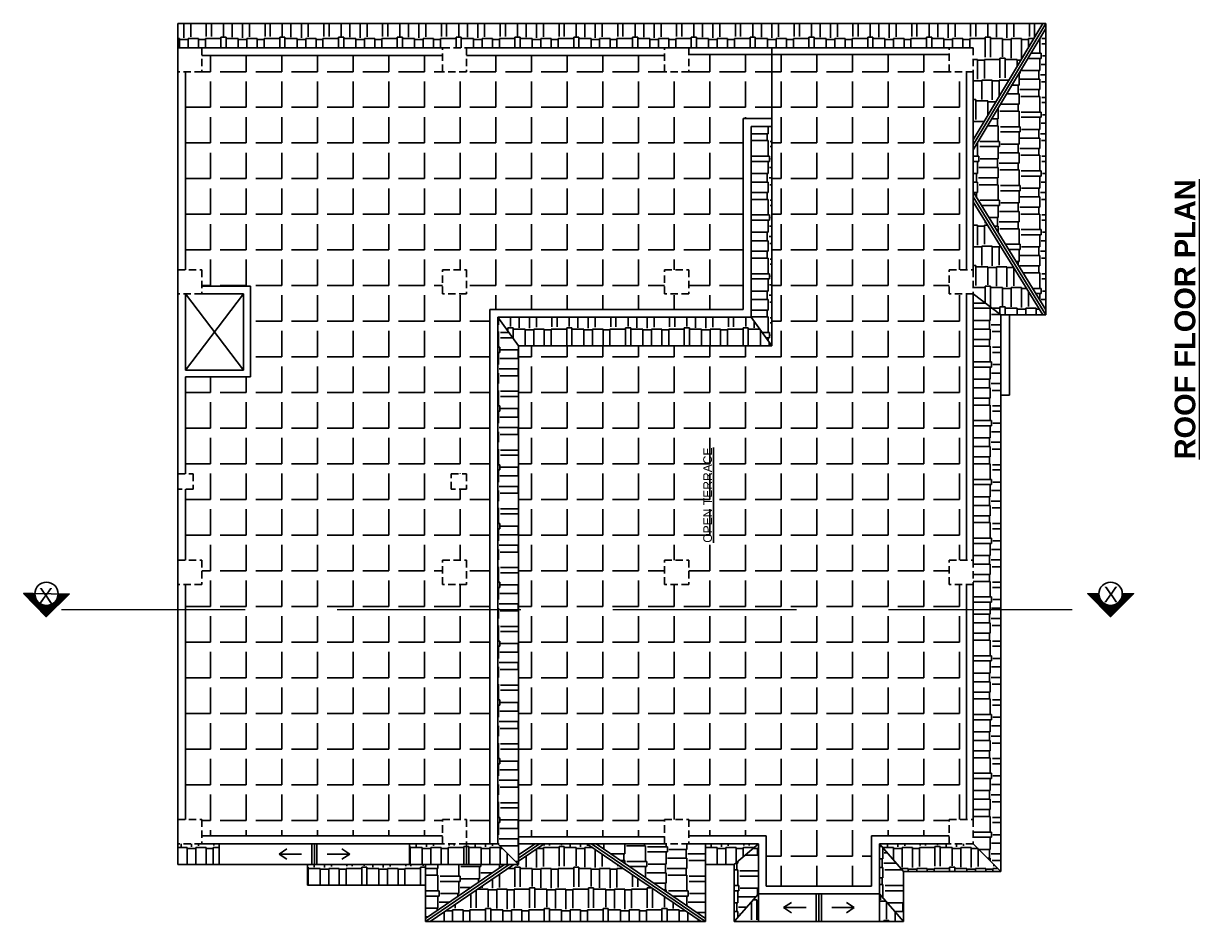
# Model space of a CAD drawing. Header units: inches. Extents: x 1397 to 20304, y -27267 to -746.
# Drawn here: x 13677 to 14357, y -16776 to -16256 of the extents above; entities that cross this region are included whole.
import ezdxf

# ---------------------------------------------------------------- set-up
doc = ezdxf.new("R2010")
doc.units = ezdxf.units.IN
doc.header["$LTSCALE"] = 17
doc.header["$MEASUREMENT"] = 0
doc.linetypes.add('21_FP_00$0$HIDDEN', pattern=[0.375, 0.25, -0.125])
doc.linetypes.add('PHANTOM2', pattern=[1.25, 0.625, -0.125, 0.125, -0.125, 0.125, -0.125])
for name, color, linetype, lineweight in [('25 BOT BAR', 12, 'Continuous', 25), ('aa_section_line', 2, 'PHANTOM2', 13), ('DOOR & WIN', 1, 'Continuous', 25), ('OUTLINE', 1, 'Continuous', 25), ('TEXT', 231, 'Continuous', 20)]:
    doc.layers.add(name, color=color, linetype=linetype, lineweight=lineweight)
doc.layers.add('A-Sect-Iden', color=111, linetype='Continuous')
doc.styles.add('HEADING', font='swissel.ttf')
pattern_1 = [(90, (-8572.38, -26740.841), (-12, 25.5), [6, -5, 7, -3, 9, -4]), (90, (-8572.88, -26734.841), (-12, 25.5), [5, -19, 4, -6]), (90, (-8571.63, -26722.841), (-12, 25.5), [3, -31]), (180, (-8572.3795, -26740.841), (-12, -8.5), [11.5, -36.5]), (180, (-8572.3795, -26734.841), (-12, -8.5), [11.25, -36.75]), (180, (-8572.3795, -26729.841), (-12, -8.5), [10.5, -37.5]), (180, (-8571.6295, -26722.841), (-12, -8.5), [11.5, -36.5]), (180, (-8571.6295, -26719.841), (-12, -8.5), [11.5, -36.5]), (180, (-8572.3795, -26710.841), (-12, -8.5), [11, -37])]
pattern_2 = [(90, (-8572.38, -26740.84), (-20.625, 1e-15), [15, -5.625]), (180, (-8572.38, -26740.84), (-3e-15, -20.625), [15, -5.625])]
pattern_3 = [(180, (-7395.324, -26740.841), (-25.5, -12), [6, -5, 7, -3, 9, -4]), (180, (-7401.324, -26741.341), (-25.5, -12), [5, -19, 4, -6]), (180, (-7413.324, -26740.091), (-25.5, -12), [3, -31]), (270, (-7395.324, -26740.841), (8.5, -12), [11.5, -36.5]), (270, (-7401.324, -26740.841), (8.5, -12), [11.25, -36.75]), (270, (-7406.324, -26740.841), (8.5, -12), [10.5, -37.5]), (270, (-7413.324, -26740.091), (8.5, -12), [11.5, -36.5]), (270, (-7416.324, -26740.091), (8.5, -12), [11.5, -36.5]), (270, (-7425.324, -26740.841), (8.5, -12), [11, -37])]
pattern_4 = [(180, (-8572.38, -26740.841), (-25.5, -12), [6, -5, 7, -3, 9, -4]), (180, (-8578.38, -26741.341), (-25.5, -12), [5, -19, 4, -6]), (180, (-8590.38, -26740.091), (-25.5, -12), [3, -31]), (270, (-8572.3795, -26740.841), (8.5, -12), [11.5, -36.5]), (270, (-8578.3795, -26740.841), (8.5, -12), [11.25, -36.75]), (270, (-8583.3795, -26740.841), (8.5, -12), [10.5, -37.5]), (270, (-8590.3795, -26740.091), (8.5, -12), [11.5, -36.5]), (270, (-8593.3795, -26740.091), (8.5, -12), [11.5, -36.5]), (270, (-8602.3795, -26740.841), (8.5, -12), [11, -37])]
pattern_5 = [(90, (-7395.324, -26740.841), (-12, 25.5), [6, -5, 7, -3, 9, -4]), (90, (-7395.824, -26734.841), (-12, 25.5), [5, -19, 4, -6]), (90, (-7394.574, -26722.841), (-12, 25.5), [3, -31]), (180, (-7395.324, -26740.841), (-12, -8.5), [11.5, -36.5]), (180, (-7395.324, -26734.841), (-12, -8.5), [11.25, -36.75]), (180, (-7395.324, -26729.841), (-12, -8.5), [10.5, -37.5]), (180, (-7394.574, -26722.841), (-12, -8.5), [11.5, -36.5]), (180, (-7394.574, -26719.841), (-12, -8.5), [11.5, -36.5]), (180, (-7395.324, -26710.841), (-12, -8.5), [11, -37])]
pattern_6 = [(90, (-4627.926, -26740.841), (-12, 25.5), [6, -5, 7, -3, 9, -4]), (90, (-4628.426, -26734.841), (-12, 25.5), [5, -19, 4, -6]), (90, (-4627.176, -26722.841), (-12, 25.5), [3, -31]), (180, (-4627.926, -26740.841), (-12, -8.5), [11.5, -36.5]), (180, (-4627.926, -26734.841), (-12, -8.5), [11.25, -36.75]), (180, (-4627.926, -26729.841), (-12, -8.5), [10.5, -37.5]), (180, (-4627.176, -26722.841), (-12, -8.5), [11.5, -36.5]), (180, (-4627.176, -26719.841), (-12, -8.5), [11.5, -36.5]), (180, (-4627.926, -26710.841), (-12, -8.5), [11, -37])]
pattern_7 = [(180, (-4627.926, -26740.841), (-25.5, -12), [6, -5, 7, -3, 9, -4]), (180, (-4633.926, -26741.341), (-25.5, -12), [5, -19, 4, -6]), (180, (-4645.926, -26740.091), (-25.5, -12), [3, -31]), (270, (-4627.926, -26740.841), (8.5, -12), [11.5, -36.5]), (270, (-4633.926, -26740.841), (8.5, -12), [11.25, -36.75]), (270, (-4638.926, -26740.841), (8.5, -12), [10.5, -37.5]), (270, (-4645.926, -26740.091), (8.5, -12), [11.5, -36.5]), (270, (-4648.926, -26740.091), (8.5, -12), [11.5, -36.5]), (270, (-4657.926, -26740.841), (8.5, -12), [11, -37])]
pattern_8 = [(180, (-6502.005, -27587.763), (-25.5, -12), [6, -5, 7, -3, 9, -4]), (180, (-6508.005, -27588.263), (-25.5, -12), [5, -19, 4, -6]), (180, (-6520.005, -27587.013), (-25.5, -12), [3, -31]), (270, (-6502.005, -27587.763), (8.5, -12), [11.5, -36.5]), (270, (-6508.005, -27587.763), (8.5, -12), [11.25, -36.75]), (270, (-6513.005, -27587.763), (8.5, -12), [10.5, -37.5]), (270, (-6520.005, -27587.013), (8.5, -12), [11.5, -36.5]), (270, (-6523.005, -27587.013), (8.5, -12), [11.5, -36.5]), (270, (-6532.005, -27587.763), (8.5, -12), [11, -37])]
pattern_9 = [(90, (-6502.005, -27587.763), (-12, 25.5), [6, -5, 7, -3, 9, -4]), (90, (-6502.505, -27581.763), (-12, 25.5), [5, -19, 4, -6]), (90, (-6501.255, -27569.763), (-12, 25.5), [3, -31]), (180, (-6502.005, -27587.763), (-12, -8.5), [11.5, -36.5]), (180, (-6502.005, -27581.763), (-12, -8.5), [11.25, -36.75]), (180, (-6502.005, -27576.763), (-12, -8.5), [10.5, -37.5]), (180, (-6501.255, -27569.763), (-12, -8.5), [11.5, -36.5]), (180, (-6501.255, -27566.763), (-12, -8.5), [11.5, -36.5]), (180, (-6502.005, -27557.763), (-12, -8.5), [11, -37])]

msp = doc.modelspace()

# ---------------------------------------------------------------- hatches: boundary and pattern name
at = {"layer": 'A-Sect-Iden', "ltscale": 0.5}
h = msp.add_hatch(dxfattribs=at)
h.set_pattern_fill('ANSI37', color=2, scale=5, angle=90, style=0)
h.set_pattern_definition([(135, (19871.80974, -42435.0943), (-0.441941738, -0.441941738), []), (225, (19871.80974, -42435.0943), (0.441941738, -0.441941738), [])])
h.paths.add_polyline_path([(13697.04, -16586.09), (13703.53, -16586.16), (13690.16, -16599.26), (13677.05, -16585.88), (13683.54, -16585.95, 1)])
h = msp.add_hatch(dxfattribs=at)
h.set_pattern_fill('ANSI37', color=2, scale=5, angle=90, style=0)
h.set_pattern_definition([(135, (20487.18365, -42435.0697), (-0.441941738, -0.441941738), []), (225, (20487.18365, -42435.0697), (0.441941738, -0.441941738), [])])
h.paths.add_polyline_path([(14312.42, -16585.99), (14318.91, -16585.99), (14305.67, -16599.24), (14292.42, -16585.99), (14298.92, -16585.99, 1)])
at = {"layer": 'OUTLINE'}
h = msp.add_hatch(dxfattribs=at)
h.set_pattern_fill('AR-RSHKE', color=8, angle=180)
h.set_pattern_definition(pattern_3)
h.paths.add_polyline_path([(14226.23, -16284.09), (14226.23, -16323.4), (14266.49, -16256.09), (13766.23, -16256.09), (13766.23, -16270.09), (13780.23, -16270.09), (13919.23, -16270.09), (13933.23, -16270.09), (14226.23, -16270.09)])
h = msp.add_hatch(dxfattribs=at)
h.set_pattern_fill('AR-RSHKE', color=8, angle=90)
h.set_pattern_definition(pattern_5)
h.paths.add_polyline_path([(14268.23, -16270.09), (14268.23, -16259.01), (14226.23, -16329.24), (14226.23, -16353.46), (14268.23, -16421.69)])
h = msp.add_hatch(dxfattribs=at)
h.set_pattern_fill('ANGLE', color=8, scale=75, angle=90)
h.set_pattern_definition(pattern_2)
h.paths.add_polyline_path([(13919.23, -16726.05), (13919.23, -16716.55), (13933.23, -16716.55), (13933.23, -16730.55), (13946.73, -16730.55), (13946.73, -16594.99), (13770.73, -16594.98), (13770.73, -16716.55), (13780.23, -16716.55), (13780.23, -16726.05)])
h.paths.add_polyline_path([(13808.23, -16408.05), (13808.23, -16460.55), (13770.73, -16460.55), (13770.73, -16516.55), (13775.23, -16516.55), (13775.23, -16525.55), (13770.73, -16525.55), (13770.73, -16566.55), (13780.23, -16566.55), (13780.23, -16580.55), (13770.73, -16580.55), (13770.73, -16594.98), (13946.73, -16594.99), (13946.73, -16421.55), (14093.22, -16421.55), (14093.22, -16311.09), (14109.72, -16311.09), (14109.72, -16274.09), (14061.72, -16274.09), (14061.72, -16284.09), (14047.72, -16284.09), (14047.72, -16274.59), (13933.23, -16274.59), (13933.23, -16284.09), (13919.23, -16284.09), (13919.23, -16274.59), (13780.23, -16274.59), (13780.23, -16284.09), (13770.73, -16284.09), (13770.73, -16398.55), (13780.23, -16398.55), (13780.23, -16408.05)])
h.paths.add_polyline_path([(13919.23, -16398.55), (13933.23, -16398.55), (13933.23, -16412.55), (13919.23, -16412.55)], flags=16)
h.paths.add_polyline_path([(13924.23, -16516.55), (13933.23, -16516.55), (13933.23, -16525.55), (13924.23, -16525.55)], flags=16)
h.paths.add_polyline_path([(13919.23, -16566.55), (13933.23, -16566.55), (13933.23, -16580.55), (13919.23, -16580.55)], flags=16)
h.paths.add_polyline_path([(14047.72, -16398.55), (14061.72, -16398.55), (14061.72, -16412.55), (14047.72, -16412.55)], flags=16)
h = msp.add_hatch(dxfattribs=at)
h.set_pattern_fill('ANGLE', color=8, scale=75, angle=90)
h.set_pattern_definition(pattern_2)
h.paths.add_polyline_path([(14222.23, -16412.55), (14212.23, -16412.55), (14212.23, -16398.55), (14222.23, -16398.55), (14222.23, -16284.09), (14212.23, -16284.09), (14212.23, -16274.09), (14109.72, -16274.09), (14109.72, -16442.55), (13963.23, -16442.55), (13963.23, -16594.99), (14222.23, -16594.99), (14222.23, -16580.55), (14212.23, -16580.55), (14212.23, -16566.55), (14222.23, -16566.55)])
h.paths.add_polyline_path([(14061.72, -16566.55), (14061.72, -16580.55), (14047.72, -16580.55), (14047.72, -16566.55)], flags=16)
h.paths.add_polyline_path([(14077.41, -16557.68), (14077.41, -16500.07), (14067.11, -16500.07), (14067.11, -16557.68)], flags=24)
h = msp.add_hatch(dxfattribs=at)
h.set_pattern_fill('AR-RSHKE', color=8, angle=90)
h.set_pattern_definition(pattern_1)
h.paths.add_polyline_path([(14097.72, -16315.59), (14097.72, -16426.05), (14109.72, -16442.55), (14109.72, -16315.59)])
h = msp.add_hatch(dxfattribs=at)
h.set_pattern_fill('AR-RSHKE', color=8, angle=180)
h.set_pattern_definition(pattern_3)
h.paths.add_polyline_path([(14226.23, -16398.55), (14226.23, -16412.55), (14242.23, -16424.55), (14266.47, -16424.55), (14226.23, -16359.18)])
h = msp.add_hatch(dxfattribs=at)
h.set_pattern_fill('AR-RSHKE', color=8, angle=90)
h.set_pattern_definition(pattern_6)
h.paths.add_polyline_path([(14226.23, -16412.55), (14226.23, -16566.55), (14226.23, -16580.55), (14226.23, -16594.99), (14242.23, -16594.99), (14242.23, -16424.55)])
h = msp.add_hatch(dxfattribs=at)
h.set_pattern_fill('AR-RSHKE', color=8, angle=90)
h.set_pattern_definition(pattern_1)
h.paths.add_polyline_path([(13951.23, -16730.55), (13963.23, -16742.55), (13963.23, -16594.99), (13951.23, -16594.99)])
h.paths.add_polyline_path([(13951.23, -16594.99), (13963.23, -16594.99), (13963.23, -16442.55), (13951.23, -16426.05)])
h = msp.add_hatch(dxfattribs=at)
h.set_pattern_fill('AR-RSHKE', color=8, angle=180)
h.set_pattern_definition(pattern_4)
h.paths.add_polyline_path([(14109.72, -16442.55), (14097.72, -16426.05), (13951.23, -16426.05), (13963.23, -16442.55)])
h = msp.add_hatch(dxfattribs=at)
h.set_pattern_fill('ANGLE', color=8, scale=75, angle=90)
h.set_pattern_definition(pattern_2)
h.paths.add_polyline_path([(14106.48, -16726.05), (14106.48, -16755.05), (14167.48, -16755.05), (14167.48, -16726.05), (14212.23, -16726.05), (14212.23, -16716.55), (14222.23, -16716.55), (14222.23, -16594.99), (13963.23, -16594.99), (13963.23, -16726.55), (14047.72, -16726.55), (14047.72, -16716.55), (14061.72, -16716.55), (14061.72, -16726.05)])
h = msp.add_hatch(dxfattribs=at)
h.set_pattern_fill('AR-RSHKE', color=8, angle=90)
h.set_pattern_definition(pattern_6)
h.paths.add_polyline_path([(14226.23, -16594.99), (14226.23, -16716.55), (14226.23, -16730.55), (14242.23, -16746.55), (14242.23, -16594.99)])
h = msp.add_hatch(dxfattribs=at)
h.set_pattern_fill('AR-RSHKE', color=8, angle=180)
h.set_pattern_definition(pattern_4)
h.paths.add_polyline_path([(13790.23, -16742.55), (13790.23, -16730.55), (13780.23, -16730.55), (13766.23, -16730.55), (13766.23, -16742.55)])
h = msp.add_hatch(dxfattribs=at)
h.set_pattern_fill('AR-RSHKE', color=8, angle=180)
h.set_pattern_definition(pattern_4)
h.paths.add_polyline_path([(13963.23, -16742.55), (13951.23, -16730.55), (13900.23, -16730.55), (13900.23, -16742.55)])
h = msp.add_hatch(dxfattribs=at)
h.set_pattern_fill('AR-RSHKE', color=8, angle=180)
h.set_pattern_definition(pattern_3)
h.paths.add_polyline_path([(13963.23, -16740.72), (13963.23, -16742.55), (13960.54, -16742.55), (13912.14, -16775.55), (14068.81, -16775.55), (14002.81, -16730.55), (13978.14, -16730.55)])
h = msp.add_hatch(dxfattribs=at)
h.set_pattern_fill('AR-RSHKE', color=8, angle=90)
h.set_pattern_definition(pattern_5)
h.paths.add_polyline_path([(14047.72, -16730.55), (14008.14, -16730.55), (14071.48, -16773.74), (14071.48, -16730.55), (14061.72, -16730.55)])
h = msp.add_hatch(dxfattribs=at)
h.set_pattern_fill('AR-RSHKE', color=8, angle=180)
h.set_pattern_definition(pattern_7)
h.paths.add_polyline_path([(14071.48, -16730.55), (14071.48, -16742.55), (14087.98, -16742.55), (14101.98, -16730.55)])
h = msp.add_hatch(dxfattribs=at)
h.set_pattern_fill('AR-RSHKE', color=8, angle=90)
h.set_pattern_definition(pattern_9)
h.paths.add_polyline_path([(14101.98, -16730.55), (14087.98, -16742.55), (14087.98, -16775.55), (14101.98, -16759.55)])
h = msp.add_hatch(dxfattribs=at)
h.set_pattern_fill('AR-RSHKE', color=8, angle=180)
h.set_pattern_definition(pattern_7)
h.paths.add_polyline_path([(14171.98, -16730.55), (14185.98, -16746.55), (14242.23, -16746.55), (14226.23, -16730.55), (14212.23, -16730.55)])
h = msp.add_hatch(dxfattribs=at)
h.set_pattern_fill('AR-RSHKE', color=8, angle=90)
h.set_pattern_definition(pattern_9)
h.paths.add_polyline_path([(14171.98, -16759.55), (14185.98, -16775.55), (14185.98, -16746.55), (14171.98, -16730.55)])
h = msp.add_hatch(dxfattribs=at)
h.set_pattern_fill('AR-RSHKE', color=8, angle=180)
h.set_pattern_definition(pattern_7)
h.paths.add_polyline_path([(13909.48, -16754.55), (13909.48, -16742.55), (13841.23, -16742.55), (13841.23, -16754.55)])
h = msp.add_hatch(dxfattribs=at)
h.set_pattern_fill('AR-RSHKE', color=8, angle=90)
h.set_pattern_definition(pattern_5)
h.paths.add_polyline_path([(13909.48, -16742.55), (13909.48, -16773.74), (13955.21, -16742.55)])
h = msp.add_hatch(dxfattribs=at)
h.set_pattern_fill('AR-RSHKE', color=8, angle=180)
h.set_pattern_definition(pattern_8)
h.paths.add_polyline_path([(14101.98, -16759.55), (14087.98, -16775.55), (14101.98, -16775.55)])
h = msp.add_hatch(dxfattribs=at)
h.set_pattern_fill('AR-RSHKE', color=8, angle=180)
h.set_pattern_definition(pattern_8)
h.paths.add_polyline_path([(14171.98, -16775.55), (14185.98, -16775.55), (14171.98, -16759.55)])

# ---------------------------------------------------------------- linework, layer by layer
at = {"layer": '25 BOT BAR'}
for p, q in [((13766.23, -16270.09), (13766.23, -16256.09)), ((14226.23, -16323.4), (14266.49, -16256.09)), ((14226.23, -16326.32), (14268.23, -16256.09)), ((14226.23, -16329.24), (14268.23, -16259.01)), ((14268.23, -16256.09), (14268.23, -16270.09)), ((14109.72, -16442.55), (14109.72, -16270.09)), ((14226.23, -16270.09), (14226.23, -16270.09)), ((14222.23, -16398.55), (14222.23, -16284.09)), ((14226.23, -16398.55), (14226.23, -16284.09)), ((14093.22, -16421.55), (14093.22, -16311.09)), ((14093.22, -16311.09), (14109.72, -16311.09)), ((14097.72, -16426.05), (14097.72, -16315.59)), ((14097.72, -16315.59), (14109.72, -16315.59)), ((14226.23, -16356.32), (14226.23, -16326.32)), ((14226.23, -16353.46), (14268.23, -16421.69)), ((14226.23, -16356.32), (14268.23, -16424.55)), ((14226.23, -16359.18), (14266.47, -16424.55)), ((13804.23, -16456.55), (13770.73, -16412.55)), ((13770.73, -16456.55), (13804.23, -16412.55)), ((14242.23, -16424.55), (14226.23, -16412.55)), ((13946.73, -16730.55), (13946.73, -16421.55)), ((14093.22, -16421.55), (13946.73, -16421.55)), ((13951.23, -16730.55), (13951.23, -16426.05)), ((14097.72, -16426.05), (13951.23, -16426.05)), ((13963.23, -16442.55), (13951.23, -16426.05)), ((14109.72, -16442.55), (14097.72, -16426.05)), ((14268.23, -16424.55), (14242.23, -16424.55)), ((14247.23, -16424.55), (14247.23, -16471.09)), ((13963.23, -16742.55), (13963.23, -16442.55)), ((14109.72, -16442.55), (13963.23, -16442.55)), ((13808.23, -16460.55), (13770.73, -16460.55)), ((14247.23, -16471.09), (14242.23, -16471.09)), ((13766.23, -16742.55), (13766.23, -16580.55)), ((13770.73, -16716.55), (13770.73, -16580.55)), ((14222.23, -16716.55), (14222.23, -16580.55)), ((14226.23, -16716.55), (14226.23, -16580.55)), ((13780.23, -16726.05), (13919.23, -16726.05)), ((13963.23, -16726.55), (14047.72, -16726.55)), ((14106.48, -16726.05), (14061.72, -16726.05)), ((14106.48, -16726.05), (14106.48, -16755.05)), ((14212.23, -16726.05), (14167.48, -16726.05)), ((14167.48, -16726.05), (14167.48, -16755.05)), ((13766.23, -16742.55), (13766.23, -16730.55)), ((13780.23, -16730.55), (13919.23, -16730.55)), ((13790.23, -16742.55), (13790.23, -16730.55)), ((13843.73, -16742.55), (13843.73, -16730.55)), ((13845.23, -16742.55), (13845.23, -16730.55)), ((13846.73, -16742.55), (13846.73, -16730.55)), ((13900.23, -16730.55), (13900.23, -16742.55)), ((13933.23, -16730.55), (13951.23, -16730.55)), ((13933.23, -16730.55), (13933.23, -16742.55)), ((13951.23, -16730.55), (13963.23, -16742.55)), ((13963.23, -16730.55), (14047.72, -16730.55)), ((13975.48, -16730.55), (13963.23, -16738.9)), ((13978.14, -16730.55), (13963.23, -16740.72)), ((13972.81, -16730.55), (13963.23, -16737.08)), ((14002.81, -16730.55), (14068.81, -16775.55)), ((14005.48, -16730.55), (14071.48, -16775.55)), ((14008.14, -16730.55), (14071.48, -16773.74)), ((14101.98, -16730.55), (14061.72, -16730.55)), ((14071.48, -16730.55), (14071.48, -16775.55)), ((14101.98, -16730.55), (14087.98, -16742.55)), ((14101.98, -16730.55), (14101.98, -16775.55)), ((14212.23, -16730.55), (14171.98, -16730.55)), ((14171.98, -16730.55), (14171.98, -16775.55)), ((14185.98, -16746.55), (14171.98, -16730.55)), ((14242.23, -16746.55), (14226.23, -16730.55)), ((13766.23, -16742.55), (13963.23, -16742.55)), ((13841.23, -16742.55), (13841.23, -16754.55)), ((13909.48, -16742.55), (13909.48, -16775.55)), ((13957.88, -16742.55), (13909.48, -16775.55)), ((13955.21, -16742.55), (13909.48, -16773.74)), ((13960.54, -16742.55), (13912.14, -16775.55)), ((14087.98, -16742.55), (14071.48, -16742.55)), ((14087.98, -16742.55), (14087.98, -16775.55)), ((14185.98, -16746.55), (14242.23, -16746.55)), ((14185.98, -16746.55), (14185.98, -16775.55)), ((13841.23, -16754.55), (13909.48, -16754.55)), ((14167.48, -16755.05), (14106.48, -16755.05)), ((14101.98, -16759.55), (14087.98, -16775.55)), ((14171.98, -16759.55), (14101.98, -16759.55)), ((14135.48, -16759.55), (14135.48, -16775.55)), ((14136.98, -16759.55), (14136.98, -16775.55)), ((14138.48, -16759.55), (14138.48, -16775.55)), ((14185.98, -16775.55), (14171.98, -16759.55)), ((13909.48, -16775.55), (14071.48, -16775.55)), ((14185.98, -16775.55), (14087.98, -16775.55))]:
    msp.add_line(p, q, dxfattribs=at)
at = {"layer": '25 BOT BAR', "linetype": '21_FP_00$0$HIDDEN'}
for points in [[(13766.23, -16284.09), (13766.23, -16270.09), (13780.23, -16270.09), (13780.23, -16284.09)], [(13919.23, -16284.09), (13919.23, -16270.09), (13933.23, -16270.09), (13933.23, -16284.09)], [(14047.72, -16284.09), (14047.72, -16270.09), (14061.72, -16270.09), (14061.72, -16284.09)], [(14212.23, -16284.09), (14212.23, -16270.09), (14226.23, -16270.09), (14226.23, -16284.09)], [(13766.23, -16412.55), (13766.23, -16398.55), (13780.23, -16398.55), (13780.23, -16412.55)], [(13919.23, -16412.55), (13919.23, -16398.55), (13933.23, -16398.55), (13933.23, -16412.55)], [(14047.72, -16412.55), (14047.72, -16398.55), (14061.72, -16398.55), (14061.72, -16412.55)], [(14212.23, -16412.55), (14212.23, -16398.55), (14226.23, -16398.55), (14226.23, -16412.55)], [(13775.23, -16516.55), (13775.23, -16525.55), (13766.23, -16525.55), (13766.23, -16516.55)], [(13933.23, -16516.55), (13933.23, -16525.55), (13924.23, -16525.55), (13924.23, -16516.55)], [(13766.23, -16580.55), (13766.23, -16566.55), (13780.23, -16566.55), (13780.23, -16580.55)], [(13919.23, -16580.55), (13919.23, -16566.55), (13933.23, -16566.55), (13933.23, -16580.55)], [(14047.72, -16580.55), (14047.72, -16566.55), (14061.72, -16566.55), (14061.72, -16580.55)], [(14212.23, -16580.55), (14212.23, -16566.55), (14226.23, -16566.55), (14226.23, -16580.55)], [(13766.23, -16730.55), (13766.23, -16716.55), (13780.23, -16716.55), (13780.23, -16730.55)], [(13919.23, -16730.55), (13919.23, -16716.55), (13933.23, -16716.55), (13933.23, -16730.55)], [(14047.72, -16730.55), (14047.72, -16716.55), (14061.72, -16716.55), (14061.72, -16730.55)], [(14212.23, -16730.55), (14212.23, -16716.55), (14226.23, -16716.55), (14226.23, -16730.55)]]:
    msp.add_lwpolyline(points, close=True, dxfattribs=at)
at = {"layer": 'A-Sect-Iden', "ltscale": 0.5}
for points in [[(13682.54, -16585.9), (13703.52, -16586.12), (13690.14, -16599.23), (13677.03, -16585.85), (13682.54, -16585.9)], [(14312.42, -16585.99), (14318.91, -16585.99), (14305.67, -16599.24), (14292.42, -16585.99), (14298.92, -16585.99)]]:
    msp.add_lwpolyline(points, dxfattribs=at)
for centre in [(13690.29, -16586.02), (14305.67, -16585.99)]:
    msp.add_circle(centre, 6.75, dxfattribs=at)
at = {"layer": 'aa_section_line', "linetype": '21_FP_00$0$HIDDEN', "ltscale": 25}
msp.add_line((13699.04, -16594.98), (14292.83, -16594.99), dxfattribs=at)
at = {"layer": 'DOOR & WIN'}
for p, q in [((14268.23, -16256.09), (13766.23, -16256.09)), ((13919.23, -16270.09), (13766.23, -16270.09)), ((13766.23, -16580.55), (13766.23, -16270.09)), ((14226.23, -16270.09), (13933.23, -16270.09)), ((14268.23, -16424.55), (14268.23, -16270.09)), ((13919.23, -16274.59), (13780.23, -16274.59)), ((14047.72, -16274.59), (13933.23, -16274.59)), ((14212.23, -16274.09), (14061.72, -16274.09)), ((13770.73, -16398.55), (13770.73, -16284.09)), ((13808.23, -16460.55), (13808.23, -16408.05)), ((13770.73, -16456.55), (13770.73, -16412.55)), ((13804.23, -16456.55), (13804.23, -16412.55)), ((14222.23, -16566.55), (14222.23, -16412.55)), ((14226.23, -16566.55), (14226.23, -16412.55)), ((14242.23, -16746.55), (14242.23, -16424.55)), ((13770.73, -16516.55), (13770.73, -16460.55)), ((13770.73, -16566.55), (13770.73, -16525.55))]:
    msp.add_line(p, q, dxfattribs=at)
at = {"layer": 'OUTLINE'}
for p, q in [((13808.23, -16408.05), (13780.23, -16408.05)), ((13804.23, -16412.55), (13780.23, -16412.55)), ((13804.23, -16456.55), (13770.73, -16456.55)), ((13824.82, -16736.55), (13829.32, -16733.55)), ((13865.65, -16736.55), (13861.15, -16733.55)), ((13837.82, -16736.55), (13824.82, -16736.55)), ((13824.82, -16736.55), (13829.32, -16739.55)), ((13852.65, -16736.55), (13865.65, -16736.55)), ((13865.65, -16736.55), (13861.15, -16739.55)), ((14116.56, -16767.55), (14121.06, -16764.55)), ((14129.56, -16767.55), (14116.56, -16767.55)), ((14116.56, -16767.55), (14121.06, -16770.55)), ((14144.39, -16767.55), (14157.39, -16767.55)), ((14157.39, -16767.55), (14152.89, -16764.55)), ((14157.39, -16767.55), (14152.89, -16770.55))]:
    msp.add_line(p, q, dxfattribs=at)

# ---------------------------------------------------------------- texts
at = {"layer": 'A-Sect-Iden', "ltscale": 0.5, "char_height": 9, "width": 12.25, "attachment_point": 5, "style": 'HEADING'}
for insert, rotation in [((13689.9, -16587.12), 359.26311), ((14305.81, -16586.45), 359.85507)]:
    msp.add_mtext('X', dxfattribs=dict(at, insert=insert, rotation=rotation))
at = {"layer": 'DOOR & WIN', "insert": (14072.64, -16528.9), "char_height": 5, "attachment_point": 5, "rotation": 90}
msp.add_mtext('{\\fArial TUR|b0|i0|c0|p34;\\L\\C7;OPEN TERRACE}', dxfattribs=at)
at = {"layer": 'TEXT', "insert": (14342.65, -16427.22), "char_height": 12, "width": 396.2985, "attachment_point": 2, "rotation": 90}
msp.add_mtext('{\\fArial|b1|i0|c0|p34;\\LROOF FLOOR PLAN }', dxfattribs=at)

doc.saveas('drawing.dxf')
